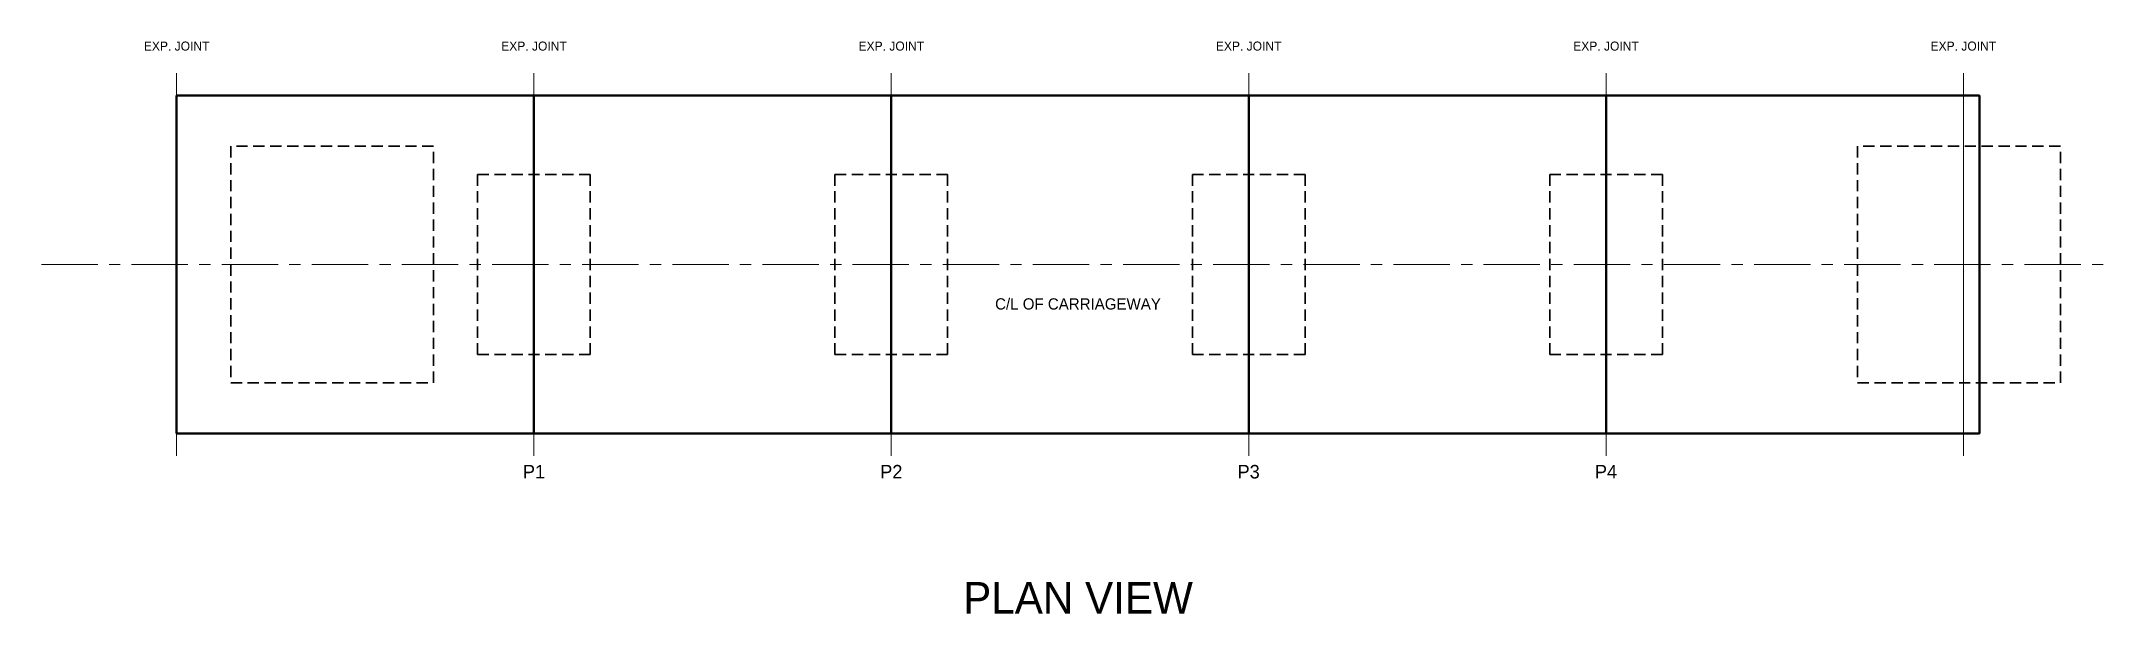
# Model space of a CAD drawing. Header units: metres. Extents: x -26 to 56, y -14 to 330.
# Drawn here: x -3 to 43, y -14 to -1.3 of the extents above.
import ezdxf
from ezdxf.enums import TextEntityAlignment as Align

# ---------------------------------------------------------------- set-up
doc = ezdxf.new("R2010")
doc.units = ezdxf.units.M
doc.linetypes.add('CENTER', pattern=[2, 1.25, -0.25, 0.25, -0.25])
doc.linetypes.add('HIDDEN', pattern=[0.375, 0.25, -0.125])
for name, color, linetype, lineweight in [('A-DIM', 1, 'CONTINUOUS', 18), ('A-GRID', 8, 'CENTER', 15), ('A-TEXT', 7, 'CONTINUOUS', 18), ('S-ABUT', 5, 'CONTINUOUS', 50), ('S-DECK', 4, 'CONTINUOUS', 50), ('S-FNDTN', 2, 'HIDDEN', 35), ('S-PIER', 3, 'CONTINUOUS', 50)]:
    doc.layers.add(name, color=color, linetype=linetype, lineweight=lineweight)

msp = doc.modelspace()

# ---------------------------------------------------------------- linework, layer by layer
at = {"layer": 'A-DIM', "linetype": 'CONTINUOUS'}
for p, q in [((0, -10.5), (0, -2)), ((7.929, -10.5), (7.929, -2)), ((15.858, -10.5), (15.858, -2)), ((23.787, -10.5), (23.787, -2)), ((31.716, -10.5), (31.716, -2)), ((39.645, -10.5), (39.645, -2))]:
    msp.add_line(p, q, dxfattribs=at)
at = {"layer": 'A-GRID', "linetype": 'CENTER'}
msp.add_line((-3, -6.25), (43, -6.25), dxfattribs=at)
at = {"layer": 'S-ABUT', "linetype": 'CONTINUOUS'}
for p, q in [((0, -10), (0, -2.5)), ((40, -10), (40, -2.5))]:
    msp.add_line(p, q, dxfattribs=at)
at = {"layer": 'S-DECK', "linetype": 'CONTINUOUS'}
msp.add_lwpolyline([(0, -10), (40, -10), (40, -2.5), (0, -2.5)], close=True, dxfattribs=at)
at = {"layer": 'S-FNDTN', "linetype": 'HIDDEN'}
for points in [[(1.2, -8.875), (5.7, -8.875), (5.7, -3.625), (1.2, -3.625)], [(37.3, -8.875), (41.8, -8.875), (41.8, -3.625), (37.3, -3.625)], [(6.679, -8.25), (9.179, -8.25), (9.179, -4.25), (6.679, -4.25)], [(14.608, -8.25), (17.108, -8.25), (17.108, -4.25), (14.608, -4.25)], [(22.537, -8.25), (25.037, -8.25), (25.037, -4.25), (22.537, -4.25)], [(30.466, -8.25), (32.966, -8.25), (32.966, -4.25), (30.466, -4.25)]]:
    msp.add_lwpolyline(points, close=True, dxfattribs=at)
at = {"layer": 'S-PIER', "linetype": 'CONTINUOUS'}
for p, q in [((7.929, -10), (7.929, -2.5)), ((15.858, -10), (15.858, -2.5)), ((23.787, -10), (23.787, -2.5)), ((31.716, -10), (31.716, -2.5))]:
    msp.add_line(p, q, dxfattribs=at)

# ---------------------------------------------------------------- texts
at = {"layer": 'A-DIM'}
for p in [(0, -1.5), (7.929, -1.5), (15.858, -1.5), (23.787, -1.5), (31.716, -1.5), (39.645, -1.5)]:
    msp.add_text('EXP. JOINT', height=0.2, dxfattribs=at).set_placement(p, align=Align.CENTER)
at = {"layer": 'A-GRID'}
msp.add_text('C/L OF CARRIAGEWAY', height=0.25, dxfattribs=at).set_placement((20, -7.25), align=Align.CENTER)
at = {"layer": 'A-TEXT'}
for s, height, p in [('P1', 0.3, (7.929, -11)), ('P2', 0.3, (15.858, -11)), ('P3', 0.3, (23.787, -11)), ('P4', 0.3, (31.716, -11)), ('PLAN VIEW', 0.7, (20, -14))]:
    msp.add_text(s, height=height, dxfattribs=at).set_placement(p, align=Align.CENTER)

doc.saveas('drawing.dxf')
